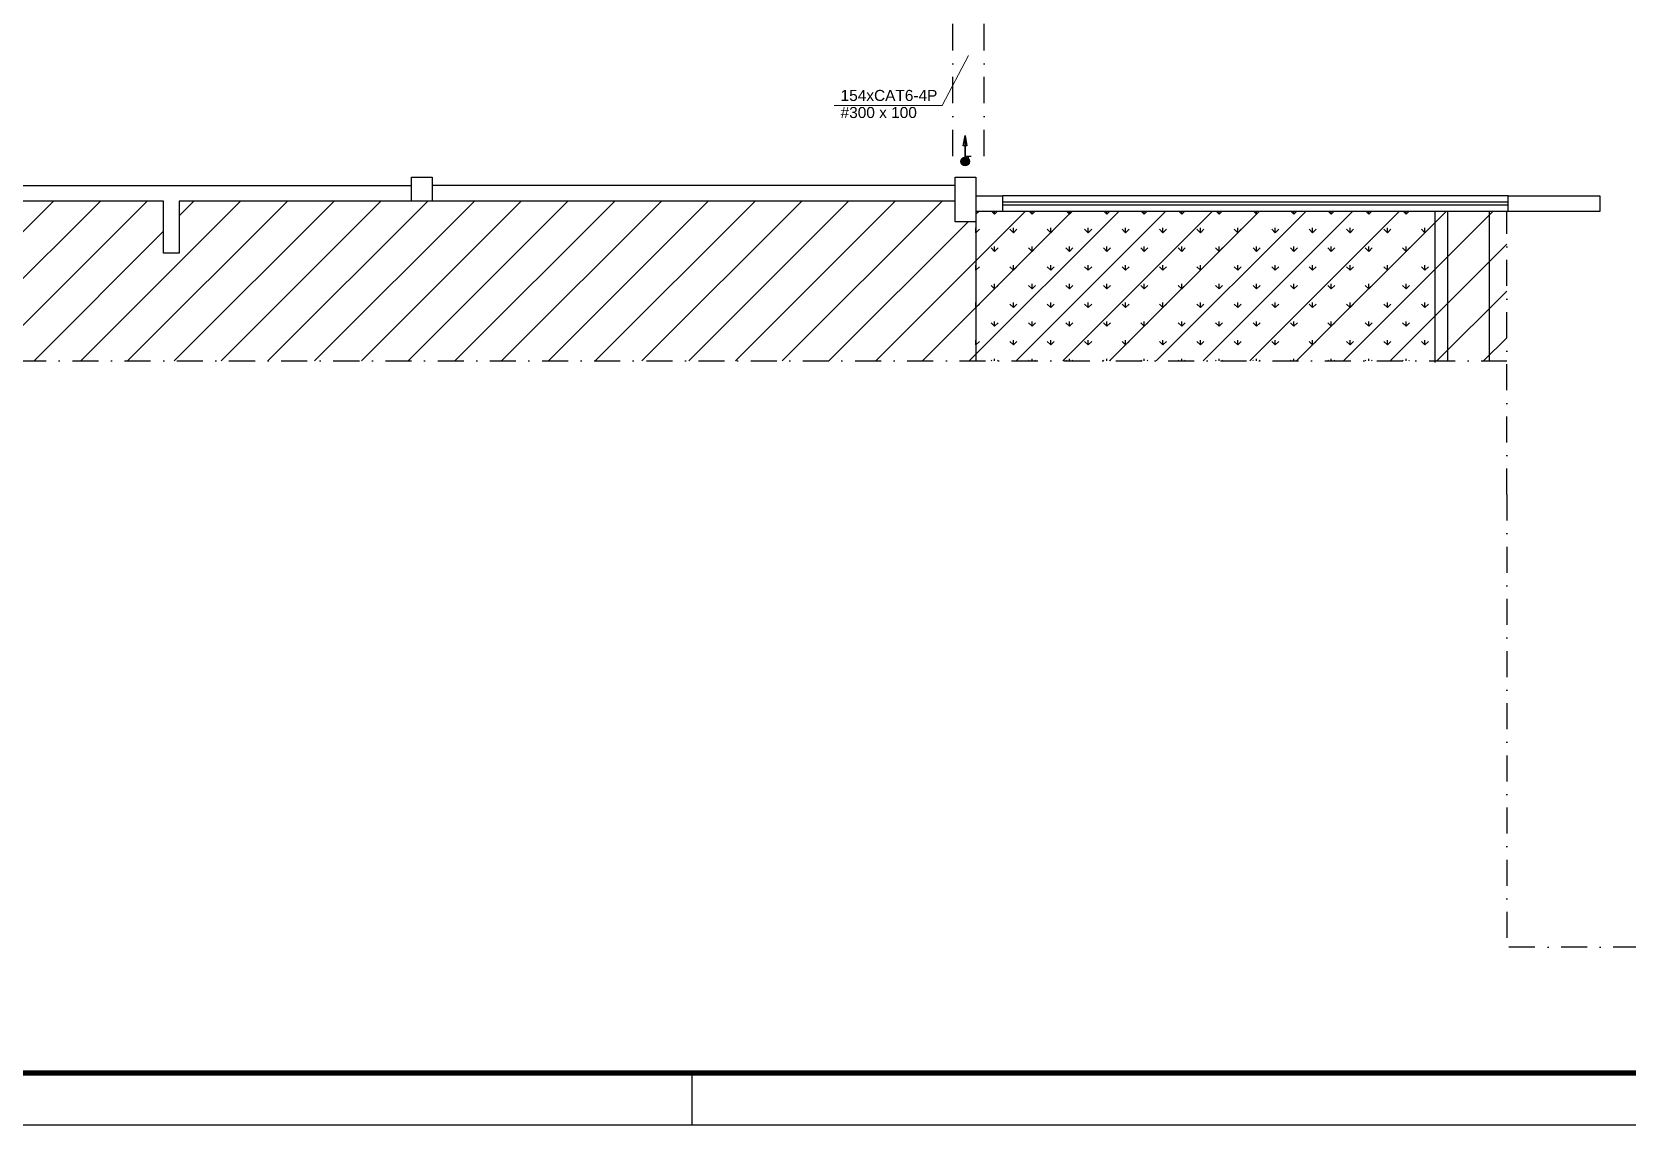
# Model space of a CAD drawing. Header units: millimetres. Extents: x 55 to 8505, y 218 to 3188.
# Drawn here: x 4171 to 5703, y 218 to 1268 of the extents above; entities that cross this region are included whole.
import ezdxf

# ---------------------------------------------------------------- set-up
doc = ezdxf.new("R2010")
doc.units = ezdxf.units.MM
doc.linetypes.add('DASHDOT', pattern=[25.4, 12.7, -6.35, 0, -6.35])
doc.linetypes.add('DASHDOT2', pattern=[0.5, 0.25, -0.125, 0, -0.125])
doc.layers.add('ARQ', color=8, linetype='Continuous')
doc.layers.add('LEGENDA', color=7, linetype='Continuous')
doc.layers.add('M-Condutos', color=6, linetype='Continuous', lineweight=30)
doc.layers.add('M-Textos fios', color=7, linetype='Continuous', lineweight=20)
doc.styles.add('Arial', font='Arial.ttf')
doc.styles.get("Standard").update_dxf_attribs({"font": 'Arial.ttf'})
doc.dimstyles.get("Standard").update_dxf_attribs({"dimtxt": 0.18, "dimasz": 0.18, "dimexe": 0.18, "dimexo": 0.0625, "dimgap": 0.09, "dimtad": 0, "dimtih": 1, "dimtoh": 1, "dimdec": 4, "dimzin": 0, "dimdsep": 46, "dimtxsty": 'Standard', "dimcen": 0.09, "dimadec": 0, "dimazin": 0, "dimtfac": 1, "dimtdec": 4, "dimtofl": 0, "dimtmove": 0, "dimatfit": 3, "dimfxl": 1, "dimtolj": 1, "dimtzin": 0, "dimarcsym": 0})

# ---------------------------------------------------------------- blocks, each defined once
blk = doc.blocks.new('A1 sem aba')
at = {"layer": 'LEGENDA'}
blk.add_line((-74, 1), (-74, 0), dxfattribs=at)
blk.add_lwpolyline([(-169, 59.4), (0, 59.4), (0, 0), (-169, 0), (-169, 59.4)], close=True, dxfattribs=at)
at = {"layer": 'LEGENDA', "const_width": 0.1}
blk.add_lwpolyline([(-1, 58.4), (-1, 1), (-166.5, 1), (-166.5, 58.4)], close=True, dxfattribs=at)

msp = doc.modelspace()

# ---------------------------------------------------------------- hatches: boundary and pattern name
at = {"layer": 'ARQ'}
h = msp.add_hatch(dxfattribs=at)
h.set_pattern_fill('ANSI31', color=8, scale=10, style=0)
h.set_pattern_definition([(45, (452.555, 823.84), (-22.45064, 22.45064), [])])
edge = h.paths.add_edge_path(flags=16)
edge.add_line((2999.555, 1105.828), (2902.555, 1105.828))
edge.add_arc((3002.555, 1105.828), 100, 180, 268.280869)
edge.add_line((2999.555, 1005.873), (2999.555, 1105.828))
h.paths.add_polyline_path([(5570.555, 1095.828), (5530.555, 1095.828), (5530.555, 952.335), (5570.555, 952.335)])
h.paths.add_polyline_path([(5518.555, 1095.828), (5103.555, 1095.828), (5077.555, 1095.828), (5077.555, 1085.828), (5077.555, 952.335), (5518.555, 952.335)])
edge = h.paths.add_edge_path()
edge.add_line((5077.555, 1085.828), (5057.555, 1085.828))
edge.add_line((5057.555, 1085.828), (5057.555, 1105.828))
edge.add_line((5057.555, 1105.828), (4312.555, 1105.828))
edge.add_line((4312.555, 1105.828), (4312.555, 1055.828))
edge.add_line((4312.555, 1055.828), (4297.555, 1055.828))
edge.add_line((4297.555, 1055.828), (4297.555, 1105.828))
edge.add_line((4297.555, 1105.828), (3022.555, 1105.828))
edge.add_line((3022.555, 1105.828), (3005.055, 1105.828))
edge.add_line((3005.055, 1105.828), (3002.555, 1105.828))
edge.add_line((3002.555, 1105.828), (3002.555, 1005.828))
edge.add_line((3002.555, 1005.828), (2999.555, 1005.828))
edge.add_line((2999.555, 1005.828), (2999.555, 1005.873))
edge.add_arc((3002.555, 1105.828), 100, 180, 268.280869, ccw=False)
edge.add_line((2902.555, 1105.828), (472.555, 1105.828))
edge.add_line((472.555, 1105.828), (472.555, 1080.828))
edge.add_line((472.555, 1080.828), (452.555, 1080.828))
edge.add_line((452.555, 1080.828), (452.555, 952.335))
edge.add_line((452.555, 952.335), (5077.555, 952.335))
edge.add_line((5077.555, 952.335), (5077.555, 1085.828))
edge = h.paths.add_edge_path(flags=17)
edge.add_line((3002.555, 1105.828), (2999.555, 1105.828))
edge.add_line((2999.555, 1105.828), (2999.555, 1005.873))
edge.add_arc((3002.555, 1105.828), 100, 268.280869, 270)
edge.add_line((3002.555, 1005.828), (3002.555, 1105.828))
h.paths.add_polyline_path([(5570.555, 952.335), (5587.229, 952.335), (5587.229, 1095.828), (5570.555, 1095.828)])
h.paths.add_polyline_path([(5518.555, 952.335), (5530.555, 952.335), (5530.555, 1095.828), (5518.555, 1095.828)])
h = msp.add_hatch(dxfattribs=at)
h.set_pattern_fill('GRASS', color=8, style=0)
h.set_pattern_definition([(90, (5077.555, 823.841), (-17.9605, 17.9605), [4.7625, -31.1585]), (45, (5077.555, 823.841), (-17.9605, 17.9605), [4.7625, -20.6375]), (135, (5077.555, 823.841), (-17.9605, -17.9605), [4.7625, -20.6375])])
h.paths.add_polyline_path([(5518.555, 1095.828), (5103.555, 1095.828), (5077.555, 1095.828), (5077.555, 1085.828), (5077.555, 952.335), (5518.555, 952.335)])

# ---------------------------------------------------------------- linework, layer by layer
at = {"layer": 'ARQ', "color": 8}
for p, q in [((5103.555, 1095.828), (5103.555, 1110.828)), ((5588.555, 1110.828), (5103.555, 1110.828)), ((5588.555, 1104.828), (5103.555, 1104.828)), ((5588.555, 1095.828), (5588.555, 1110.828)), ((5588.555, 1101.828), (5103.555, 1101.828)), ((5588.555, 1095.828), (5103.555, 1095.828)), ((5518.555, 950.7), (5518.555, 1095.828)), ((5530.555, 952.335), (5530.555, 1095.828)), ((5570.555, 952.335), (5570.555, 1095.828))]:
    msp.add_line(p, q, dxfattribs=at)
at = {"layer": 'ARQ', "color": 8, "linetype": 'DASHDOT2', "ltscale": 100}
for p, q in [((5587.229, 823.841), (5587.229, 1095.828)), ((452.555, 952.335), (5587.304, 952.335)), ((5587.229, 823.841), (5587.229, 389.11)), ((7668.448, 389.11), (5587.229, 389.11))]:
    msp.add_line(p, q, dxfattribs=at)
at = {"layer": 'ARQ', "color": 8, "linetype": 'Continuous'}
for points in [[(5057.555, 1105.828), (4312.555, 1105.828), (4312.555, 1055.828), (4297.555, 1055.828), (4297.555, 1105.828), (3022.555, 1105.828), (3002.555, 1105.828), (3002.555, 1120.828), (3005.055, 1120.828)], [(4045.055, 1120.828), (4535.555, 1120.828)], [(5057.555, 1120.828), (4555.555, 1120.828)], [(5077.555, 1110.828), (5103.555, 1110.828)], [(5588.555, 1110.828), (5676.555, 1110.828), (5676.555, 1095.828), (5588.555, 1095.828)], [(5103.555, 1095.828), (5077.555, 1095.828)]]:
    msp.add_lwpolyline(points, dxfattribs=at)
for points in [[(4535.555, 1128.828), (4555.555, 1128.828), (4555.555, 1105.828), (4535.555, 1105.828)], [(5057.555, 1128.828), (5077.555, 1128.828), (5077.555, 1085.828), (5057.555, 1085.828)]]:
    msp.add_lwpolyline(points, close=True, dxfattribs=at)
at = {"layer": 'ARQ', "color": 8}
msp.add_lwpolyline([(5077.555, 1085.828), (5077.555, 952.335)], dxfattribs=at)
at = {"layer": 'M-Condutos', "linetype": 'DASHDOT', "ltscale": 2}
for p, q in [((5055.465, 1148.777), (5055.465, 1342.763)), ((5085.465, 1148.777), (5085.465, 1342.763))]:
    msp.add_line(p, q, dxfattribs=at)
at = {"layer": 'M-Condutos'}
for p, q in [((5067.1, 1143.777), (5067.1, 1168.777)), ((5070.465, 1143.777), (5067.1, 1143.777))]:
    msp.add_line(p, q, dxfattribs=at)
at = {"layer": 'M-Condutos', "linetype": 'Continuous'}
for p, q in [((5067.965, 1148.777), (5072.965, 1148.777)), ((5070.465, 1143.777), (5070.465, 1148.777)), ((5065.465, 1146.277), (5065.465, 1141.277)), ((5070.465, 1143.777), (5065.465, 1143.777))]:
    msp.add_line(p, q, dxfattribs=at)
at = {"layer": 'M-Condutos', "const_width": 4.167}
msp.add_lwpolyline([(5069.184, 1143.777, 1), (5065.017, 1143.777, 1)], format="xyb", close=True, dxfattribs=at)
at = {"layer": 'M-Condutos'}
msp.add_circle((5067.1, 1143.777), 4.167, dxfattribs=at)
at = {"layer": 'M-Textos fios'}
for p, q in [((5070.465, 1245.77), (5045.25, 1197.584)), ((5045.25, 1197.584), (4941.395, 1197.584)), ((5045.25, 1197.584), (4941.395, 1197.584))]:
    msp.add_line(p, q, dxfattribs=at)

# ---------------------------------------------------------------- block references
at = {"layer": 'LEGENDA', "xscale": 49.99999999947613, "yscale": 49.99999999947613, "zscale": 49.99999999947613}
msp.add_blockref('A1 sem aba', (8504.901, 218.18), dxfattribs=at)

# ---------------------------------------------------------------- texts
at = {"layer": 'M-Textos fios', "char_height": 10.59, "attachment_point": 7, "line_spacing_factor": 0.798, "style": 'Arial'}
for s, insert, width in [('154xCAT6-4P', (4947.655, 1201.823), 139.788), ('#300 x 100', (4947.655, 1185.423), 127.08)]:
    msp.add_mtext(s, dxfattribs=dict(at, insert=insert, width=width))

# ---------------------------------------------------------------- leaders
at = {"layer": 'M-Condutos'}
msp.add_leader([(5067.1, 1168.777), (5067.1, 1143.777)], dimstyle='Standard', override={"dimasz": 10, "dimldrblk": 'CLOSED'}, dxfattribs=at)

doc.saveas('drawing.dxf')
